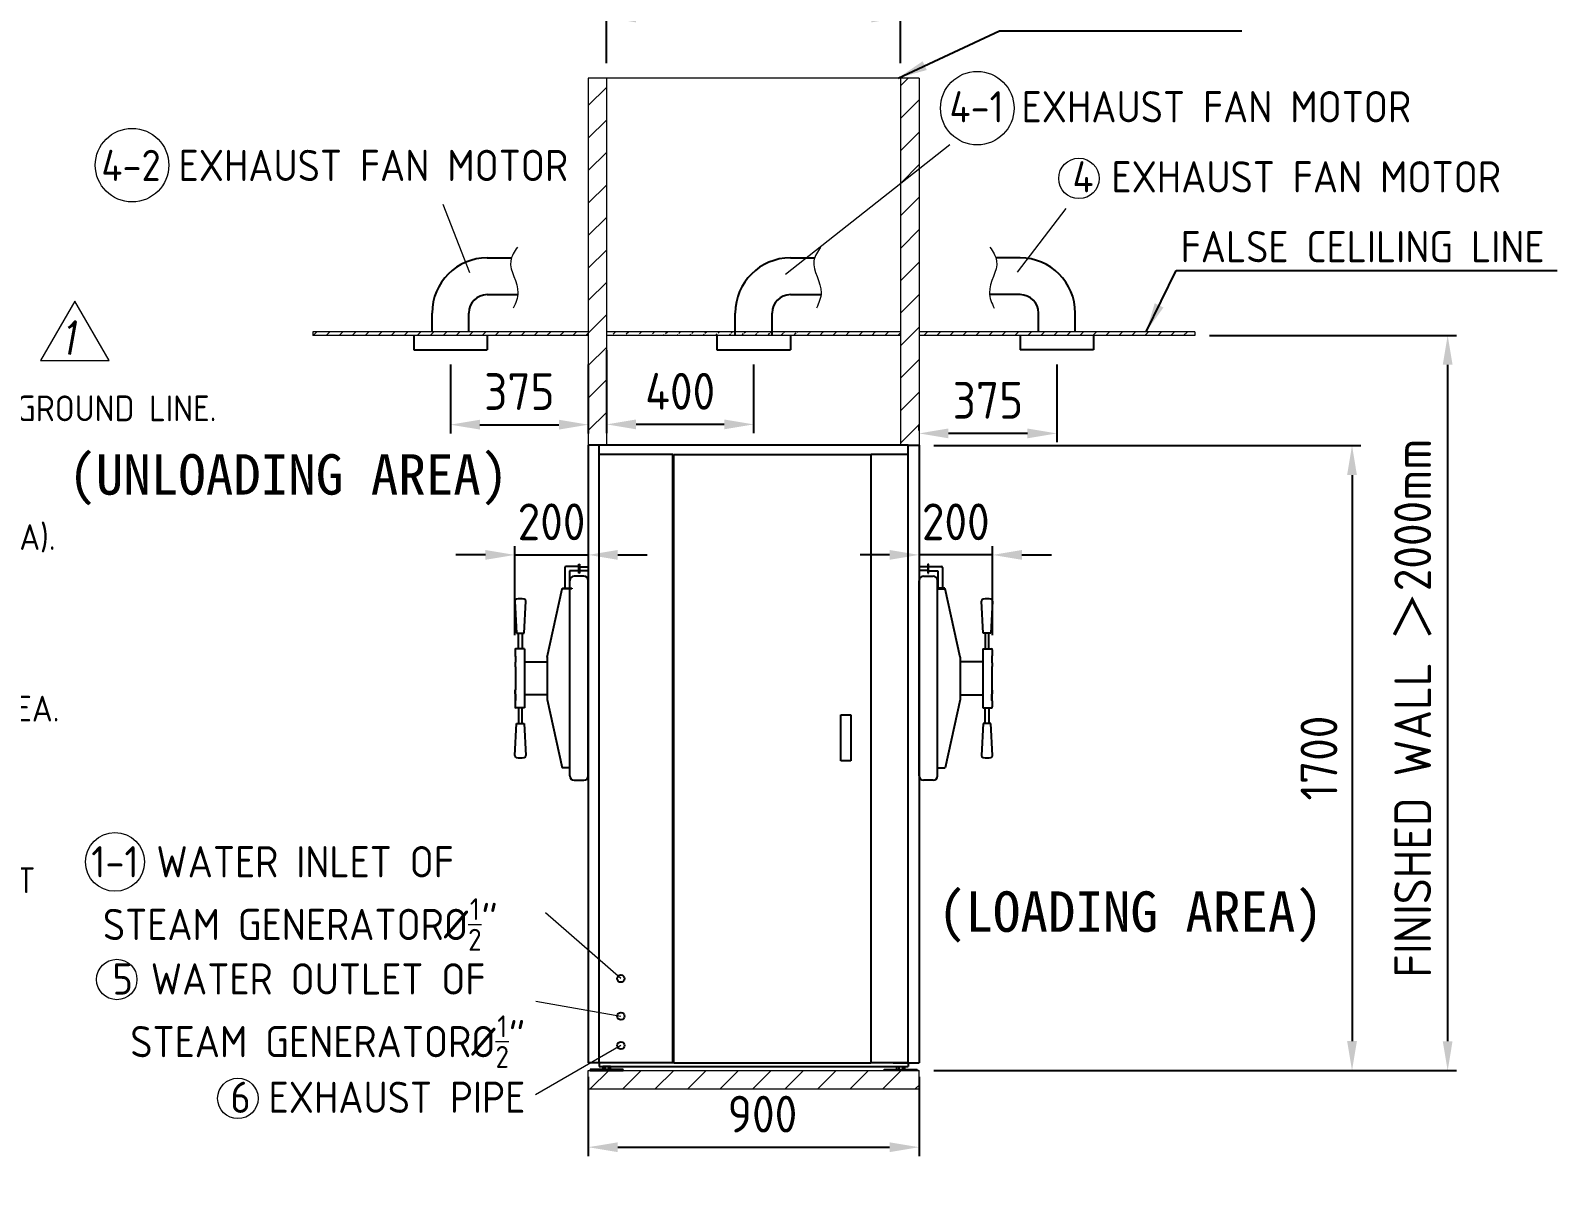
# Model space of a CAD drawing. Header units: millimetres. Extents: x 14108 to 27293, y 41 to 9311.
# Drawn here: x 18530 to 22706, y 2437 to 5553 of the extents above; entities that cross this region are included whole.
import ezdxf

# ---------------------------------------------------------------- set-up
doc = ezdxf.new("R2010")
doc.units = ezdxf.units.MM
doc.header["$MEASUREMENT"] = 0
doc.linetypes.add('HIDDEN', pattern=[9.525, 6.35, -3.175])
doc.layers.get('0').update_dxf_attribs({"lineweight": 25})
for name, color, linetype, lineweight in [('D', 3, 'Continuous', 13), ('F', 7, 'Continuous', 15), ('H', 2, 'HIDDEN', 15), ('S', 4, 'Continuous', 15), ('T', 4, 'Continuous', 15)]:
    doc.layers.add(name, color=color, linetype=linetype, lineweight=lineweight)
doc.styles.get("Standard").update_dxf_attribs({"font": 'KAIU.TTF'})
doc.styles.add('STU25', font='isocp2.shx')
doc.styles.add('Text', font='romans.shx', dxfattribs={"width": 0.8, "oblique": 10})
doc.dimstyles.new('STU25', dxfattribs={"dimscale": 40, "dimtxt": 2.5, "dimasz": 2, "dimexe": 0.6, "dimexo": 1, "dimgap": 1, "dimtad": 1, "dimdsep": 46, "dimtxsty": 'STU25', "dimcen": 2, "dimazin": 2, "dimtfac": 1, "dimtmove": 0, "dimatfit": 3, "dimfxl": 0, "dimtolj": 1, "dimtzin": 0, "dimarcsym": 0})
doc.dimstyles.new('STU25$7', dxfattribs={"dimscale": 40, "dimtxt": 2.5, "dimasz": 2, "dimexe": 1.25, "dimexo": 0.625, "dimgap": 1, "dimtad": 0, "dimdec": 4, "dimdsep": 46, "dimtxsty": 'STU25', "dimcen": 2.5, "dimazin": 2, "dimtfac": 1, "dimtdec": 4, "dimtmove": 0, "dimatfit": 3, "dimfxl": 0, "dimtolj": 1, "dimtzin": 0, "dimarcsym": 0})
pattern_1 = [(45, (238308.325, 23057.37), (-17.6776695, 17.6776695), [])]
pattern_2 = [(45, (238308.325, 23057.37), (-44.194174, 44.194174), [])]

# ---------------------------------------------------------------- blocks, each defined once
blk = doc.blocks.new('*D7')
at = {"layer": 'D', "color": 0, "linetype": 'Continuous', "lineweight": -2}
for p, q in [((19672.4, 4645.5), (19672.4, 4457.6)), ((20047.4, 4645.5), (20047.4, 4457.6)), ((19752.4, 4481.6), (19967.4, 4481.6))]:
    blk.add_line(p, q, dxfattribs=at)
at = {"layer": 'D', "color": 0}
for points in [[(19752.4, 4495), (19752.4, 4468.3), (19672.4, 4481.6)], [(19967.4, 4468.3), (19967.4, 4495), (20047.4, 4481.6)]]:
    blk.add_solid(points, dxfattribs=at)
at = {"layer": 'Defpoints', "color": 0}
for p in [(19672.4, 4685.5), (20047.4, 4685.5), (20047.4, 4481.6)]:
    blk.add_point(p, dxfattribs=at)
at = {"layer": 'D', "color": 0, "insert": (19859.9, 4571.6), "char_height": 100, "attachment_point": 5, "style": 'STU25'}
blk.add_mtext('\\A1;375', dxfattribs=at)
blk = doc.blocks.new('*D8')
at = {"layer": 'D', "color": 0, "linetype": 'Continuous', "lineweight": -2}
for p, q in [((21322.4, 4645.5), (21322.4, 4433.8)), ((20947.4, 4465.6), (20947.4, 4481.8)), ((21242.4, 4457.8), (21027.4, 4457.8))]:
    blk.add_line(p, q, dxfattribs=at)
at = {"layer": 'D', "color": 0}
for points in [[(21027.4, 4471.2), (21027.4, 4444.5), (20947.4, 4457.8)], [(21242.4, 4444.5), (21242.4, 4471.2), (21322.4, 4457.8)]]:
    blk.add_solid(points, dxfattribs=at)
at = {"layer": 'Defpoints', "color": 0}
for p in [(21322.4, 4685.5), (20947.4, 4457.8), (20947.4, 4425.6)]:
    blk.add_point(p, dxfattribs=at)
at = {"layer": 'D', "color": 0, "insert": (21134.9, 4547.8), "char_height": 100, "attachment_point": 5, "style": 'STU25'}
blk.add_mtext('\\A1;375', dxfattribs=at)
blk = doc.blocks.new('*D11')
at = {"layer": 'D', "color": 0, "lineweight": -2}
for p, q in [((20047.4, 2707.6), (20047.4, 2492)), ((20947.4, 2707.6), (20947.4, 2492)), ((20127.4, 2516), (20867.4, 2516))]:
    blk.add_line(p, q, dxfattribs=at)
at = {"layer": 'D', "color": 0}
for points in [[(20127.4, 2529.3), (20127.4, 2502.6), (20047.4, 2516)], [(20867.4, 2502.6), (20867.4, 2529.3), (20947.4, 2516)]]:
    blk.add_solid(points, dxfattribs=at)
at = {"layer": 'Defpoints', "color": 0}
for p in [(20047.4, 2747.6), (20947.4, 2747.6), (20947.4, 2516)]:
    blk.add_point(p, dxfattribs=at)
at = {"layer": 'D', "color": 0, "insert": (20521.4, 2606), "char_height": 100, "attachment_point": 5, "style": 'STU25'}
blk.add_mtext('\\A1;900', dxfattribs=at)
blk = doc.blocks.new('*D15')
at = {"layer": 'D', "color": 0, "lineweight": -2}
for p, q in [((20097.4, 4684.6), (20097.4, 4458.4)), ((20497.4, 4645.5), (20497.4, 4458.4)), ((20417.4, 4482.4), (20177.4, 4482.4))]:
    blk.add_line(p, q, dxfattribs=at)
at = {"layer": 'D', "color": 0}
for points in [[(20177.4, 4495.7), (20177.4, 4469), (20097.4, 4482.4)], [(20417.4, 4469), (20417.4, 4495.7), (20497.4, 4482.4)]]:
    blk.add_solid(points, dxfattribs=at)
at = {"layer": 'Defpoints', "color": 0}
for p in [(20097.4, 4724.6), (20497.4, 4685.5), (20097.4, 4482.4)]:
    blk.add_point(p, dxfattribs=at)
at = {"layer": 'D', "color": 0, "insert": (20297.4, 4572.4), "char_height": 100, "attachment_point": 5, "style": 'STU25'}
blk.add_mtext('\\A1;400', dxfattribs=at)
blk = doc.blocks.new('*D17')
at = {"layer": 'D', "color": 0, "lineweight": -2}
for p, q in [((20987.4, 4424.6), (22149.6, 4424.6)), ((22125.6, 4344.6), (22125.6, 2804.6)), ((20987.4, 2724.6), (22149.6, 2724.6))]:
    blk.add_line(p, q, dxfattribs=at)
at = {"layer": 'D', "color": 0}
for points in [[(22138.9, 4344.6), (22112.2, 4344.6), (22125.6, 4424.6)], [(22112.2, 2804.6), (22138.9, 2804.6), (22125.6, 2724.6)]]:
    blk.add_solid(points, dxfattribs=at)
at = {"layer": 'Defpoints', "color": 0}
for p in [(20947.4, 4424.6), (20947.4, 2724.6), (22125.6, 2724.6)]:
    blk.add_point(p, dxfattribs=at)
at = {"layer": 'D', "color": 0, "insert": (22035.6, 3574.6), "char_height": 100, "attachment_point": 5, "rotation": 90, "style": 'STU25'}
blk.add_mtext('\\A1;1700', dxfattribs=at)
blk = doc.blocks.new('*D18')
at = {"layer": 'D', "color": 0, "lineweight": -2}
for p, q in [((19847.4, 3909), (19847.4, 4151.3)), ((19767.4, 4127.3), (19687.4, 4127.3)), ((19847.4, 4127.3), (20047.4, 4127.3)), ((20047.4, 4122.4), (20047.4, 4103.3)), ((20127.4, 4127.3), (20207.4, 4127.3))]:
    blk.add_line(p, q, dxfattribs=at)
at = {"layer": 'D', "color": 0}
for points in [[(19767.4, 4114), (19767.4, 4140.6), (19847.4, 4127.3)], [(20127.4, 4140.6), (20127.4, 4114), (20047.4, 4127.3)]]:
    blk.add_solid(points, dxfattribs=at)
at = {"layer": 'Defpoints', "color": 0}
for p in [(20047.4, 4162.4), (20047.4, 4127.3), (19847.4, 3869)]:
    blk.add_point(p, dxfattribs=at)
at = {"layer": 'D', "color": 0, "insert": (19947.4, 4217.3), "char_height": 100, "attachment_point": 5, "style": 'STU25'}
blk.add_mtext('\\A1;200', dxfattribs=at)
blk = doc.blocks.new('*D19')
at = {"layer": 'D', "color": 0, "lineweight": -2}
for p, q in [((21147.4, 3909), (21147.4, 4151.3)), ((20867.4, 4127.3), (20787.4, 4127.3)), ((21147.4, 4127.3), (20947.4, 4127.3)), ((20947.4, 4122.4), (20947.4, 4103.3)), ((21227.4, 4127.3), (21307.4, 4127.3))]:
    blk.add_line(p, q, dxfattribs=at)
at = {"layer": 'D', "color": 0}
for points in [[(20867.4, 4114), (20867.4, 4140.6), (20947.4, 4127.3)], [(21227.4, 4140.6), (21227.4, 4114), (21147.4, 4127.3)]]:
    blk.add_solid(points, dxfattribs=at)
at = {"layer": 'Defpoints', "color": 0}
for p in [(20947.4, 4162.4), (20947.4, 4127.3), (21147.4, 3869)]:
    blk.add_point(p, dxfattribs=at)
at = {"layer": 'D', "color": 0, "insert": (21047.4, 4217.3), "char_height": 100, "attachment_point": 5, "style": 'STU25'}
blk.add_mtext('\\A1;200', dxfattribs=at)
blk = doc.blocks.new('*D20')
at = {"layer": 'D', "color": 0, "lineweight": -2}
for p, q in [((21737.4, 4724.6), (22409.8, 4724.6)), ((22385.8, 4644.6), (22385.8, 2804.3)), ((20987.4, 2724.3), (22409.8, 2724.3))]:
    blk.add_line(p, q, dxfattribs=at)
at = {"layer": 'D', "color": 0}
for points in [[(22399.1, 4644.6), (22372.5, 4644.6), (22385.8, 4724.6)], [(22372.5, 2804.3), (22399.1, 2804.3), (22385.8, 2724.3)]]:
    blk.add_solid(points, dxfattribs=at)
at = {"layer": 'Defpoints', "color": 0}
for p in [(21697.4, 4724.6), (20947.4, 2724.3), (22385.8, 2724.3)]:
    blk.add_point(p, dxfattribs=at)
at = {"layer": 'D', "color": 0, "insert": (22240.7, 2977.1), "char_height": 100, "attachment_point": 1, "rotation": 90, "style": 'STU25'}
blk.add_mtext('\\A1;{\\Fisocp2.shx;FINISHED WALL \\f新細明體|b0|i0|c136|p16;＞\\Fisocp2.shx;2000mm}', dxfattribs=at)
blk = doc.blocks.new('*D23')
at = {"layer": 'D', "color": 0, "lineweight": -2}
for p, q in [((20097.4, 5464.6), (20097.4, 5613.3)), ((20897.4, 5464.6), (20897.4, 5613.3)), ((20177.4, 5589.3), (20817.4, 5589.3))]:
    blk.add_line(p, q, dxfattribs=at)
at = {"layer": 'D', "color": 0}
for points in [[(20177.4, 5602.7), (20177.4, 5576), (20097.4, 5589.3)], [(20817.4, 5576), (20817.4, 5602.7), (20897.4, 5589.3)]]:
    blk.add_solid(points, dxfattribs=at)
at = {"layer": 'Defpoints', "color": 0}
for p in [(20897.4, 5589.3), (20097.4, 5424.6), (20897.4, 5424.6)]:
    blk.add_point(p, dxfattribs=at)
at = {"layer": 'D', "color": 0, "insert": (20497.4, 5684.3), "char_height": 100, "attachment_point": 5, "style": 'STU25'}
blk.add_mtext('\\A1;{\\Fisocp2.shx;800(STERILIZE SPACE)}', dxfattribs=at)

msp = doc.modelspace()

# ---------------------------------------------------------------- hatches: boundary and pattern name
at = {"layer": 'H', "ltscale": 5}
h = msp.add_hatch(dxfattribs=at)
h.set_pattern_fill('ANSI31', color=256, scale=500, style=0)
h.set_pattern_definition(pattern_2)
h.paths.add_polyline_path([(20097.415, 5424.598), (20047.415, 5424.598), (20047.415, 4425.598), (20097.415, 4425.598)])
h = msp.add_hatch(dxfattribs=at)
h.set_pattern_fill('ANSI31', color=256, scale=500, style=0)
h.set_pattern_definition(pattern_2)
h.paths.add_polyline_path([(20947.415, 5424.598), (20897.415, 5424.598), (20897.415, 4425.598), (20947.415, 4425.598)])
at = {"layer": 'H'}
h = msp.add_hatch(dxfattribs=at)
h.set_pattern_fill('ANSI31', color=256, scale=200, style=0)
h.set_pattern_definition(pattern_1)
h.paths.add_polyline_path([(20047.415, 4734.598), (19297.415, 4734.598), (19297.415, 4724.598), (20047.415, 4724.598)])
h = msp.add_hatch(dxfattribs=at)
h.set_pattern_fill('ANSI31', color=256, scale=200, style=0)
h.set_pattern_definition(pattern_1)
edge = h.paths.add_edge_path()
edge.add_line((20897.415, 4724.598), (20897.415, 4734.598))
edge.add_line((20097.415, 4727.868), (20097.415, 4734.598))
edge.add_line((20897.415, 4734.598), (20097.415, 4734.598))
edge.add_line((20897.415, 4724.598), (20097.415, 4724.598))
h = msp.add_hatch(dxfattribs=at)
h.set_pattern_fill('ANSI31', color=256, scale=200, style=0)
h.set_pattern_definition(pattern_1)
h.paths.add_polyline_path([(20947.415, 4734.598), (21697.415, 4734.598), (21697.415, 4724.598), (20947.415, 4724.598)])
at = {"layer": 'H', "ltscale": 5}
h = msp.add_hatch(dxfattribs=at)
h.set_pattern_fill('ANSI31', color=256, scale=500, style=0)
h.set_pattern_definition([(45, (235008.67, 10536.414), (-44.194174, 44.194174), [])])
h.paths.add_polyline_path([(20047.415, 2674.598), (20047.415, 2724.598), (20947.415, 2724.598), (20947.415, 2674.598)])

# ---------------------------------------------------------------- linework, layer by layer
at = {"linetype": 'Continuous'}
for p, q in [((19772.415, 4935.347), (19838.335, 4935.347)), ((20597.415, 4935.347), (20663.335, 4935.347)), ((21222.415, 4935.347), (21156.495, 4935.347)), ((19772.415, 4835.347), (19855.709, 4835.347)), ((20597.415, 4835.347), (20680.709, 4835.347)), ((21222.415, 4835.347), (21139.121, 4835.347)), ((19622.415, 4734.598), (19622.415, 4785.347)), ((19722.415, 4734.598), (19722.415, 4785.347)), ((20447.415, 4724.598), (20447.415, 4785.347)), ((20547.415, 4724.598), (20547.415, 4785.347)), ((21272.415, 4734.598), (21272.415, 4785.347)), ((21372.415, 4734.598), (21372.415, 4785.347)), ((19572.415, 4724.598), (19572.415, 4685.455)), ((19772.415, 4724.598), (19772.415, 4685.455)), ((20397.415, 4724.598), (20397.415, 4685.455)), ((20597.415, 4724.598), (20597.415, 4685.455)), ((21222.415, 4724.598), (21222.415, 4685.455)), ((21422.415, 4724.598), (21422.415, 4685.455)), ((19572.415, 4685.455), (19772.415, 4685.455)), ((20397.415, 4685.455), (20597.415, 4685.455)), ((21422.415, 4685.455), (21222.415, 4685.455)), ((19847.331, 4001.836), (19851.831, 3914.836)), ((19872.831, 3914.836), (19877.331, 4001.836)), ((21121.999, 3914.836), (21117.499, 4001.836)), ((21147.499, 4001.836), (21142.999, 3914.836)), ((19851.831, 3914.836), (19872.831, 3914.836)), ((19857.581, 3871.598), (19857.581, 3914.836)), ((19867.081, 3914.836), (19867.081, 3871.598)), ((21142.999, 3914.836), (21121.999, 3914.836)), ((21127.749, 3914.836), (21127.749, 3871.598)), ((21137.249, 3871.598), (21137.249, 3914.836)), ((19874.081, 3836.598), (19935.415, 3836.598)), ((21120.749, 3836.598), (21059.415, 3836.598)), ((19935.415, 3746.598), (19874.081, 3746.598)), ((21059.415, 3746.598), (21120.749, 3746.598)), ((19857.581, 3711.598), (19857.581, 3668.361)), ((19867.081, 3668.361), (19867.081, 3711.598)), ((21127.749, 3668.361), (21127.749, 3711.598)), ((21137.249, 3711.598), (21137.249, 3668.361)), ((19847.331, 3581.361), (19851.831, 3668.361)), ((19851.831, 3668.361), (19872.831, 3668.361)), ((19872.831, 3668.361), (19877.331, 3581.361)), ((21121.999, 3668.361), (21117.499, 3581.361)), ((21142.999, 3668.361), (21121.999, 3668.361)), ((21147.499, 3581.361), (21142.999, 3668.361)), ((20052.915, 2727.598), (20052.915, 2724.598)), ((20141.915, 2727.598), (20052.915, 2727.598)), ((20052.915, 2724.598), (20141.915, 2724.598)), ((20077.415, 2745.598), (20077.415, 2735.598)), ((20077.415, 2735.598), (20117.415, 2735.598)), ((20107.807, 2735.598), (20087.023, 2735.598)), ((20087.023, 2735.598), (20087.023, 2727.598)), ((20092.219, 2735.598), (20092.219, 2727.598)), ((20102.611, 2735.598), (20102.611, 2727.598)), ((20107.807, 2727.598), (20107.807, 2735.598)), ((20110.703, 2727.598), (20107.807, 2730.495)), ((20117.415, 2735.598), (20877.415, 2735.598)), ((20141.915, 2724.598), (20141.915, 2727.598)), ((20852.915, 2724.598), (20852.915, 2727.598)), ((20852.915, 2727.598), (20941.915, 2727.598)), ((20941.915, 2724.598), (20852.915, 2724.598)), ((20877.415, 2735.598), (20917.415, 2735.598)), ((20884.126, 2727.598), (20887.023, 2730.495)), ((20887.023, 2735.598), (20907.807, 2735.598)), ((20887.023, 2727.598), (20887.023, 2735.598)), ((20892.219, 2735.598), (20892.219, 2727.598)), ((20902.611, 2735.598), (20902.611, 2727.598)), ((20907.807, 2735.598), (20907.807, 2727.598)), ((20917.415, 2745.598), (20917.415, 2735.598)), ((20941.915, 2727.598), (20941.915, 2724.598))]:
    msp.add_line(p, q, dxfattribs=at)
for p, q in [((20047.415, 4425.598), (20047.415, 2745.598)), ((20077.415, 4425.598), (20047.415, 4425.598)), ((20077.415, 4400.598), (20077.415, 4425.598)), ((20917.415, 4425.598), (20077.415, 4425.598)), ((20077.415, 2745.598), (20077.415, 4400.598)), ((20277.415, 4400.598), (20077.415, 4400.598)), ((20277.415, 2745.598), (20277.415, 4400.598)), ((20278.915, 4400.598), (20278.915, 2745.598)), ((20278.915, 4400.598), (20815.915, 4400.598)), ((20815.915, 4400.598), (20815.915, 2745.598)), ((20817.415, 2745.598), (20817.415, 4400.598)), ((20917.415, 4400.598), (20817.415, 4400.598)), ((20917.415, 4400.598), (20917.415, 4425.598)), ((20917.415, 4425.598), (20947.415, 4425.598)), ((20917.415, 2745.598), (20917.415, 4400.598)), ((20947.415, 4425.598), (20947.415, 2745.598)), ((19983.915, 4093.048), (19983.915, 4037.048)), ((20021.915, 4096.048), (19986.915, 4096.048)), ((20021.915, 4077.548), (20021.915, 4102.548)), ((20021.915, 4102.548), (20023.915, 4102.548)), ((20023.915, 4102.548), (20023.915, 4077.548)), ((20023.915, 4095.048), (20047.415, 4095.048)), ((20970.915, 4095.048), (20947.415, 4095.048)), ((20972.915, 4102.548), (20970.915, 4102.548)), ((20970.915, 4102.548), (20970.915, 4077.548)), ((20972.915, 4077.548), (20972.915, 4102.548)), ((20972.915, 4096.048), (21007.915, 4096.048)), ((21010.915, 4093.048), (21010.915, 4037.048)), ((19995.915, 4084.048), (19995.915, 4037.048)), ((20021.915, 4084.048), (19995.915, 4084.048)), ((19997.415, 3526.098), (19997.415, 4057.098)), ((20035.415, 4069.098), (20009.415, 4069.098)), ((20023.915, 4077.548), (20021.915, 4077.548)), ((20023.915, 4085.048), (20047.415, 4085.048)), ((20047.415, 3526.098), (20047.415, 4057.098)), ((20970.915, 4085.048), (20947.415, 4085.048)), ((20947.415, 3526.098), (20947.415, 4057.098)), ((20959.415, 4069.098), (20985.415, 4069.098)), ((20970.915, 4077.548), (20972.915, 4077.548)), ((20972.915, 4084.048), (20998.915, 4084.048)), ((20997.415, 3526.098), (20997.415, 4057.098)), ((20998.915, 4084.048), (20998.915, 4037.048)), ((19935.415, 3849.098), (19976.244, 4035.048)), ((19976.244, 4035.048), (19977.415, 4035.048)), ((19977.415, 4034.784), (19976.244, 4035.048)), ((19977.415, 4034.784), (19976.244, 4035.048)), ((19977.415, 4037.048), (20002.415, 4037.048)), ((19977.415, 4035.048), (19977.415, 4037.048)), ((19997.415, 4035.048), (19977.415, 4035.048)), ((19977.415, 4035.048), (19977.415, 4034.784)), ((20002.415, 4035.048), (19977.415, 4035.048)), ((20002.415, 4037.048), (20002.415, 4035.048)), ((21017.415, 4037.048), (20997.415, 4037.048)), ((20997.415, 4035.048), (21017.415, 4035.048)), ((20997.415, 4035.048), (21018.585, 4035.048)), ((21017.415, 4035.048), (21017.415, 4037.048)), ((21059.415, 3849.098), (21018.585, 4035.048)), ((19848.081, 3869.098), (19848.081, 3852.598)), ((19849.081, 3851.598), (19849.081, 3835.098)), ((19874.081, 3871.598), (19850.581, 3871.598)), ((19874.081, 3871.598), (19874.081, 3711.598)), ((19935.415, 3849.098), (19935.415, 3734.098)), ((21059.415, 3849.098), (21059.415, 3734.098)), ((21120.749, 3871.598), (21144.249, 3871.598)), ((21120.749, 3871.598), (21120.749, 3711.598)), ((21145.749, 3851.598), (21145.749, 3835.098)), ((21146.749, 3869.098), (21146.749, 3852.598)), ((19848.081, 3834.098), (19848.081, 3824.098)), ((19849.081, 3823.098), (19849.081, 3760.098)), ((21145.749, 3823.098), (21145.749, 3760.098)), ((21146.749, 3834.098), (21146.749, 3824.098)), ((19848.081, 3759.098), (19848.081, 3749.098)), ((19848.081, 3749.098), (19848.081, 3759.098)), ((21146.749, 3749.098), (21146.749, 3759.098)), ((21146.749, 3759.098), (21146.749, 3749.098)), ((19848.081, 3730.598), (19848.081, 3714.098)), ((19849.081, 3731.598), (19849.081, 3748.098)), ((19849.081, 3748.098), (19849.081, 3731.598)), ((19935.415, 3734.098), (19976.244, 3548.148)), ((21059.415, 3734.098), (21018.585, 3548.148)), ((21145.749, 3748.098), (21145.749, 3731.598)), ((21145.749, 3731.598), (21145.749, 3748.098)), ((21146.749, 3730.598), (21146.749, 3714.098)), ((19874.081, 3711.598), (19850.581, 3711.598)), ((20734.941, 3566.911), (20734.941, 3691.911)), ((20734.941, 3691.911), (20761.941, 3691.911)), ((20761.941, 3691.911), (20761.941, 3566.911)), ((21120.749, 3711.598), (21144.249, 3711.598)), ((20761.941, 3566.911), (20734.941, 3566.911)), ((19997.415, 3548.148), (19976.244, 3548.148)), ((20009.415, 3514.098), (20035.415, 3514.098)), ((20985.415, 3514.098), (20959.415, 3514.098)), ((20997.415, 3548.148), (21018.585, 3548.148)), ((20077.415, 2745.598), (20047.415, 2745.598)), ((20277.415, 2745.598), (20077.415, 2745.598)), ((20278.915, 2745.598), (20815.915, 2745.598)), ((20917.415, 2745.598), (20817.415, 2745.598)), ((20877.415, 2745.598), (20917.415, 2745.598)), ((20917.415, 2745.598), (20947.415, 2745.598))]:
    msp.add_line(p, q)
for centre in [(20136.152, 2974.598), (20136.152, 2872.598), (20136.152, 2792.598)]:
    msp.add_circle(centre, 10)
for centre, radius, start, end in [((19772.415, 4785.347), 150, 90, 180), ((20597.415, 4785.347), 150, 90, 180), ((21222.415, 4785.347), 150, 0, 90), ((19772.415, 4785.347), 50, 90, 180), ((20597.415, 4785.347), 50, 90, 180), ((21222.415, 4785.347), 50, 0, 90), ((19852.337, 4001.836), 5.007, 101.352885, 185.921872), ((19862.331, 3952.063), 55.773, 78.647115, 101.352885), ((19872.324, 4001.836), 5.007, 0, 78.647115), ((21122.506, 4001.836), 5.007, 101.352885, 180), ((21132.499, 3952.063), 55.773, 78.647115, 101.352885), ((21142.492, 4001.836), 5.007, 354.078128, 78.647115), ((19852.337, 3581.361), 5.007, 174.078128, 258.647115), ((19862.331, 3631.134), 55.773, 258.647115, 281.352885), ((19872.324, 3581.361), 5.007, 281.352885, 360), ((21122.506, 3581.361), 5.007, 180, 258.647115), ((21132.499, 3631.134), 55.773, 258.647115, 281.352885), ((21142.492, 3581.361), 5.007, 281.352885, 5.921872)]:
    msp.add_arc(centre, radius, start, end, dxfattribs=at)
for centre, radius, start, end in [((19986.915, 4093.048), 3, 90, 180), ((21007.915, 4093.048), 3, 0, 90), ((20009.415, 4057.098), 12, 90, 180), ((20035.415, 4057.098), 12, 0, 90), ((20959.415, 4057.098), 12, 90, 180), ((20985.415, 4057.098), 12, 0, 90), ((19850.581, 3869.098), 2.5, 90, 180), ((19849.081, 3852.598), 1, 180, 270), ((21144.249, 3869.098), 2.5, 0, 90), ((21145.749, 3852.598), 1, 270, 0), ((19849.081, 3834.098), 1, 90, 180), ((19849.081, 3824.098), 1, 180, 270), ((21145.749, 3834.098), 1, 0, 90), ((21145.749, 3824.098), 1, 270, 0), ((19849.081, 3759.098), 1, 90, 180), ((21145.749, 3759.098), 1, 0, 90), ((19849.081, 3749.098), 1, 180, 270), ((19849.081, 3730.598), 1, 90, 180), ((21145.749, 3749.098), 1, 270, 0), ((21145.749, 3730.598), 1, 0, 90), ((19850.581, 3714.098), 2.5, 180, 270), ((21144.249, 3714.098), 2.5, 270, 0), ((20009.415, 3526.098), 12, 180, 270), ((20035.415, 3526.098), 12, 270, 0), ((20959.415, 3526.098), 12, 180, 270), ((20985.415, 3526.098), 12, 270, 0)]:
    msp.add_arc(centre, radius, start, end)
at = {"layer": 'D', "linetype": 'Continuous'}
for p, q in [((20584.169, 4891.189), (21031.373, 5243.821)), ((21215.207, 4896.223), (21347.361, 5069.618))]:
    msp.add_line(p, q, dxfattribs=at)
at = {"layer": 'D'}
for p, q in [((19725.126, 4894.763), (19652.397, 5080.561)), ((20136.152, 2974.598), (19931.408, 3153.426)), ((19904.238, 2913.527), (20136.152, 2872.598)), ((20136.152, 2792.598), (19903.393, 2658.142))]:
    msp.add_line(p, q, dxfattribs=at)
for centre, radius in [((21105.797, 5342.654), 100), ((18806.017, 5187.633), 100), ((21382.467, 5151.457), 55), ((18759.484, 3292.138), 80), ((18764.337, 2972.239), 55), ((19093.898, 2648.827), 55)]:
    msp.add_circle(centre, radius, dxfattribs=at)
for points in [[(19854.65, 4964.924), (19836.387, 4927.019), (19856.054, 4840.681), (19843.411, 4798.565)], [(20679.649, 4964.924), (20661.387, 4927.019), (20681.054, 4840.681), (20668.411, 4798.565)], [(21140.18, 4964.924), (21158.442, 4927.019), (21138.775, 4840.681), (21151.418, 4798.565)]]:
    msp.add_spline(points, degree=3, dxfattribs=at)
at = {"layer": 'F', "color": 7}
msp.add_lwpolyline([(18650.321, 4817.938), (18556.83, 4656.007), (18743.812, 4656.007)], close=True, dxfattribs=at)
at = {"layer": 'S', "linetype": 'Continuous'}
for p, q in [((20947.415, 5424.598), (20047.415, 5424.598)), ((20047.415, 5424.598), (20047.415, 4425.598)), ((20097.415, 4425.598), (20097.415, 5424.598)), ((20897.415, 4425.598), (20897.415, 5424.598)), ((20947.415, 5424.598), (20947.415, 4425.598)), ((20047.415, 4734.598), (19297.415, 4734.598)), ((20047.415, 4724.598), (19297.415, 4724.598)), ((20897.415, 4734.598), (20097.415, 4734.598)), ((20897.415, 4724.598), (20097.415, 4724.598)), ((21697.415, 4734.598), (20947.415, 4734.598)), ((21697.415, 4724.598), (20947.415, 4724.598)), ((20047.415, 2724.598), (20947.415, 2724.598)), ((20047.415, 2674.598), (20947.415, 2674.598))]:
    msp.add_line(p, q, dxfattribs=at)
at = {"layer": 'S'}
for p, q in [((19297.415, 4734.598), (19297.415, 4724.598)), ((21697.415, 4734.598), (21697.415, 4724.598)), ((20047.415, 2674.598), (20047.415, 2724.598)), ((20947.415, 2674.598), (20947.415, 2724.598))]:
    msp.add_line(p, q, dxfattribs=at)

# ---------------------------------------------------------------- texts
at = {"layer": 'D', "color": 11, "attachment_point": 1, "style": 'STU25'}
for s, insert, char_height in [('{\\A1;}\\P{\\A1;     THIS DRAWING GIVES THE BASIC INSTRUCTIONS FOR PROVIDING THE SUPPLY SERVICES }\\P{\\A1;AND}{\\A1;\\F????; }{\\A1;\\Fisocp2.shx;ENVIRONMENT THAT GUARANTEES THE PROPER FUNCTIONNING OF THE PRODUCTS FROM }\\P{\\A1;\\Fisocp2.shx;THIS COMPANY. THE PURCHASER, AND THE PURCHARSER\'S INSTALLERS SHALL PROVIDE THE }\\P{\\A1;\\Fisocp2.shx;SUPPLY LlNES NECESSARY FOR EACH PRODUCT IN ACCORDANCE WITH ESTABLlSHED }\\P{\\A1;\\Fisocp2.shx;APPLlCABLE NORMS AND REGULATIONS. THE COMPANY DECLlNES ALL RESPONSABILlTY FOR }\\P{\\A1;\\Fisocp2.shx;FAILURE TO COMPLY WITH SUCH LAWS AND REGULATIONS}{\\A1;\\F????;.}\\P{\\A1;\\F????;}\\P{\\A1;\\F????;}\\P{\\A1;\\F????;}\\P{\\A1;\\Fisocp2.shx;THIS COMPANY RESERVES THE RIGHT TO MODIFY THIS DRAWING ACCORDING TO THE }\\P{\\A1;\\Fisocp2.shx;TECHNICAL DEVELOPMENT OF THE EQUIPMENT.}\\P{\\A1;\\Fisocp2.shx;}\\P{\\A1;\\Fisocp2.shx;A. AIR INTAKE FREE OF IMPURITIES ∅ }{\\A1;\\fISOCP2|b0|i1|c0|p2;1}{\\A1;\\Fisocp2.shx;/4"}{\\A1;\\fISOCP2|b0|i1|c0|p2;, }{\\A1;\\Fisocp2.shx;FILTERED AND REGULATED AT A PRESSURE OF }\\P{\\A1;\\Fisocp2.shx;6-7 bar, FLOW OF 0.0083 Nm{\\A1;\\Fisocp2.shx;\\S3^ ;}/min, APROX. CYCLE CONSUMPTION 0.005 Nm{\\A1;\\Fisocp2.shx;\\S3^ ;}/min, PLACED THE }\\P{\\A1;\\Fisocp2.shx;WALL WITH BUILT-IN AND ACCESSIBLE KEY.}\\P{\\A1;\\Fisocp2.shx;NOTE:}\\P{\\A1;\\F????; }{\\A1;\\Fisocp2.shx;THIS INTAKE WILL BE PROVIDED ONLY IF THE CUSTOMER HAS AIR NETWORK}{\\A1;\\fArial|b0|i0|c0|p34;.}\\P{\\A1;\\Fisocp2.shx;1.COLD TREATEDWATER INTAKE OF ∅1/2"G, SUPPLIED AT TEMPERATURE OF 25°C, CONSUMPTION }\\P{\\A1;\\F????; }{\\A1;\\Fisocp2.shx;PER 13L/CYC, PRESSURE OF WATER 0.5}{\\A1;\\f細明體|b0|i0|c136|p49;~}{\\A1;\\Fisocp2.shx;10 bar}{\\A1;\\f標楷體|b0|i0|c136|p65;、}{\\A1;\\Fisocp2.shx;HARDNESS OF WATER}{\\A1;\\f標楷體|b0|i0|c136|p65;≦}{\\A1;\\Fisocp2.shx;0.2°fH(0.02mmol/L)}{\\A1;\\f標楷體|b0|i0|c136|p65;，}\\P{\\A1;\\Fisocp2.shx; pH 5}{\\A1;\\f細明體|b0|i0|c136|p49;~}{\\A1;\\Fisocp2.shx;7AND WITH CONDUCTIVITY }{\\A1;\\f標楷體|b0|i0|c136|p65;≦}{\\A1;\\Fisocp2.shx;15}{\\A1;\\f新細明體|b0|i0|c136|p16;μ}{\\A1;\\Fisocp2.shx;S/cm , PLACED THE WALL WITH BUILT-IN AND ACCESSIBLE KEY.}\\P{\\A1;\\Fisocp2.shx;}\\P{\\A1;\\Fisocp2.shx;NOTE:}\\P{\\A1;\\Fisocp2.shx; EACH TIME THE STEAM GENERATOR IS EMPTIED FOR CLEANING OR MAINTENANCE, A FURTHER 15 }\\P{\\A1;\\F???; }{\\A1;\\Fisocp2.shx;LITER OF WATER ARE NEEDED TO FILL IT UP AGAIN.}\\P{\\A1;\\Fisocp2.shx;2. DRAINAGE PIPE ∅}{\\A1;\\f標楷體|b0|i0|c136|p65;≧}{\\A1;\\Fisocp2.shx;1" METALLIC PIPE, CORROSION RESISTANCE 2"G. AND A TEMPERATURE OF }\\P{\\A1;\\F???; }{\\A1;\\Fisocp2.shx;100°C ABOVE.}\\P{\\A1;\\Fisocp2.shx;3.ELECTRIC INTAKE,7kW,WIRE 4 m}{\\A1;\\F???; }{\\A1;\\Fisocp2.shx;LONG. (GENERAL POWER SUPPLY TO THE STERILIZER).}\\P{\\A1;\\Fisocp2.shx;}\\P{\\A1;\\Fisocp2.shx;}\\P{\\A1;\\Fisocp2.shx;}\\P{\\A1;\\Fisocp2.shx;}\\P{\\A1;\\Fisocp2.shx;NOTE:POWER INPUT MUST BE INSTALLED ACCORDING TO LOCAL APPLICABLE NORMS.}\\P{\\A1;NOTE: ONCE THERE EXISTS REVERSING OF FAN BLADES THAT WILL CAUSED NO VACUUM VALUE, }\\P{\\A1;TURN OFF THE MAIN POWER AND THEN SWITCH ANY TWO LINES OF THE THREE-PHASES EXCEPT GROUND LINE. }\\P{\\A1;YOU MAY HAVE TO REPEAT THIS SWITCHING STEPS FOR TWO TIMES TO MATCH }\\P{\\A1;WITH THE CORRECT ROTATING DIRECTION AS SHOWN ON THE PUMP. }\\P{\\A1;\\Fisocp2.shx;4. CEILING MOUNTED AIR EXTRACTION WITH GRILLE DRAW 200 Kcal/h (LOADING / UNLOADING AREA).}\\P{\\A1;\\Fisocp2.shx;4-1 CEILING MOUNTED AIR EXTRACTION WITH GRILLE DRAW 400 Kcal/h (STERILIZE AREA).}\\P{\\A1;\\Fisocp2.shx;4-2. CEILING MOUNTED AIR EXTRACTION WITH GRILLE DRAW 200 Kcal/h (UNLOADING AREA).}\\P{\\A1;\\Fisocp2.shx;}\\P{\\A1;\\Fisocp2.shx;NOTE:(UNLOADING AREA)VENTILATE SHALL INDIVIDUAL INSTALL,CANNOT CONNECT WITH OTHER AREA.}\\P{\\A1;\\Fisocp2.shx;}\\P{\\A1;\\Fisocp2.shx;5. A CHECK VALVE SHALL BE FITTED AS INDICATED IN THE DRAWING (6)AND(5) .}\\P{\\A1;\\Fisocp2.shx;}\\P{\\A1;\\Fisocp2.shx;B. THE EQUIPMENT SHALL BE ADJUST TO A ANGLE OF 1°}{\\A1;\\f細明體|b0|i0|c136|p49;~}{\\A1;\\Fisocp2.shx;2° WITH REAR SITE HIGHER THAN FRONT }\\P{\\A1;\\F???; }{\\A1;\\Fisocp2.shx;SITE FOR THE PROPER OPERATION OF DRY AND DRAINAGE}{\\A1;\\fArial|b0|i0|c0|p34;.}\\P{\\A1;\\Fisocp2.shx;IMPORTANT}{\\A1;\\f標楷體|b0|i0|c136|p65;：}{\\A1;\\Fisocp2.shx;ENVIRONMENT CONDITIONS IN THE STERILE AREA:}\\P{\\A1;\\Fisocp2.shx;-}{\\A1;\\F???; }{\\A1;\\Fisocp2.shx;THE STERILE AREA TEMPERATURE MUST BE }{\\A1;\\f標楷體|b0|i0|c136|p65;≦}{\\A1;\\Fisocp2.shx; 40°C }{\\A1;\\f標楷體|b0|i0|c136|p65;；}{\\A1;\\Fisocp2.shx;HUMIDITY }{\\A1;\\f標楷體|b0|i0|c136|p65;≦}{\\A1;\\Fisocp2.shx; 85%RH}\\P{\\A1;\\Fisocp2.shx;-}{\\A1;\\F???; }{\\A1;\\Fisocp2.shx;TO KEEP THESE CONDITIONS IN THE STERILE AREA AND DEPENDING ON THE Kcal. LOST BY THE }\\P{\\A1;\\F???;  }{\\A1;\\Fisocp2.shx;EQUIPMENT INDICATED IN THE ITEMS 4}{\\A1;\\f標楷體|b0|i0|c136|p65;~}{\\A1;\\Fisocp2.shx;4-2, WE SUGGEST THAT THE EXTRACTOR AND THE }\\P{\\A1;\\F???;  }{\\A1;\\Fisocp2.shx;DIAMETER OF THE EXTRACTION TUBE ARE CALCULATED AND MADE BY A SPECIALIZED COMPANY.}\\P{\\A1;\\Fisocp2.shx;ATTENTION:}\\P{\\A1;\\f標楷體|b0|i0|c136|p65;- }{\\A1;\\Fisocp2.shx;THE ELECTRIC WIRES TO THE STERILIZER SHOULD BE DRIVEN BY AN HERMETIC CONDUIT.  }\\P{\\A1;\\f標楷體|b0|i0|c136|p65;- }{\\A1;\\Fisocp2.shx;THE INDICATED AIR EXTRACTION IS ONLY TO DISSIPATE THE HEAT OF THE MACHINE AND MUST }\\P{\\A1;\\F???;  }{\\A1;\\Fisocp2.shx;BE INDEPENDENT OF THE CLIMATE CONTROL SYSTEM OF THE ZONE.}\\P{\\A1;\\f標楷體|b0|i0|c136|p65;- }{\\A1;\\Fisocp2.shx;CHAMBER DIMENSIONS: ∅450x900 mm}\\P{\\A1;\\Fisocp2.shx;- DEVICE OUTSIDE DIMENSIONS: W800mmxH1700mmxD900mm}\\P{\\A1;\\Fisocp2.shx;- ALL THE OUTLETS POWER INPUT MUST BE INSTALLED ACCORDING TO LOCAL APPLICABLE NORMS.}\\P{\\A1;\\Fisocp2.shx;- IF THERE IS NO FALSE CEILING, THE AIR EXTRACTION, MUST BE INSTALLED IN THE WALL, AND }\\P{\\A1;\\F???;  }{\\A1;\\Fisocp2.shx;HAVE THE SAME CAPACITY AS THOSE OF THE FALSE CEILING, SO THE AIR CAN BE CARRIED }\\P{\\A1;\\F???;  }{\\A1;\\Fisocp2.shx;OUTSIDE OF THE BUILDING.  IT ALSO NEEDS TO BE EQUIPPED WITH A GRILLE.}\\P{\\A1;\\f標楷體|b0|i0|c136|p65;- }{\\A1;\\Fisocp2.shx;THE INSTALLATION UP TO THE MACHINE AS WELL AS THE SUPPLY OF ACCESSIBLE KEY LL}\\P{\\A1;\\F???;  }{\\A1;\\Fisocp2.shx;ACCORDING TO THE SPECIFICATIONS INDICATED IN THE DRAWING, ARE CHARGEABLE TO THE }\\P{\\A1;\\F???;  }{\\A1;\\Fisocp2.shx;PURCHASERS.}{\\A1;\\fArial|b0|i0|c0|p34; }\\P{\\A1;\\f標楷體|b0|i0|c136|p65;- }{\\A1;\\Fisocp2.shx;IF THERE IS ANY KIND OF PROBLEM DURING INSTALLATION FOR THE VARIOUS INTAKES NOT }\\P{\\A1;\\F???;  }{\\A1;\\Fisocp2.shx;INDICATED IN THE DRAWING, PLEASE CONTACT OUR TECHNICAL SERVICE DEPT. FOR FURTHER }\\P{\\A1;\\F???;  }{\\A1;\\Fisocp2.shx;ASSISTANCE.}\\P{\\A1;\\f標楷體|b0|i0|c136|p65;- }{\\A1;\\Fisocp2.shx;THE MEASUREMENTS OF THIS DRAWING ARE CONSIDERING FINISHED WALLS.}\\P{\\A1;\\f標楷體|b0|i0|c136|p65;- }{\\A1;\\Fisocp2.shx;THE SPACES OF MAINTENANCE MUST BE SUFFICIENTLY ILLUMINATED.}', (14571.631, 8577.446), 70), ('{\\C3;4-1 EXHAUST FAN MOTOR}', (21030.191, 5388.979), 85), ('{\\C3;4-2 EXHAUST FAN MOTOR}', (18722.38, 5229.356), 85), ('{\\C3;4 EXHAUST FAN MOTOR}', (21364.897, 5198.299), 85), ('\\A1;{\\C3;1-1 WATER INLET OF \\P\\f????|b0|i0|c0|p54; \\Fisocp2.shx;STEAM GENERATOR%%C\\H0.7x;\\S1/2;\\H1.429x;"}', (18695.157, 3335.059), 85), ('\\A1;{\\C3;5 WATER OUTLET OF \\P STEAM GENERATOR%%C\\H0.7x;\\S1/2;\\H1.429x;"}', (18752.698, 3016.308), 85), ('{\\C3;6 EXHAUST PIPE}', (19073.533, 2694.319), 85)]:
    msp.add_mtext(s, dxfattribs=dict(at, insert=insert, char_height=char_height))
at = {"layer": 'D', "color": 11, "attachment_point": 1}
for s, insert, char_height in [('{\\Fisocp2.shx;\\C3;FALSE CELILING LINE}', (21659.248, 5008.397), 85), ('{\\C3;(UNLOADING AREA)}', (18632.471, 4401.294), 110), ('{\\C3;(LOADING AREA)}', (20998.72, 3211.954), 110)]:
    msp.add_mtext(s, dxfattribs=dict(at, insert=insert, char_height=char_height))
at = {"layer": 'T', "lineweight": 20, "style": 'Text', "oblique": 10, "width": 0.8}
msp.add_text('1', height=90, dxfattribs=at).set_placement((18601.856, 4672.05))

# ---------------------------------------------------------------- dimensions: what is measured, and where the dimension line sits
at = {"layer": 'D'}
dim = msp.add_linear_dim(base=(20897.415, 5589.35), p1=(20097.415, 5424.598), p2=(20897.415, 5424.598), text='{\\Fisocp2.shx;<>(STERILIZE SPACE)}', dimstyle='STU25', dxfattribs=at)
dim.commit()
dim.dimension.update_dxf_attribs({"geometry": '*D23', "text_midpoint": (20497.415, 5589.35), "dimtype": 160})
for base, p1, p2, picture, middle in [((20097.415, 4482.38), (20497.415, 4685.455), (20097.415, 4724.598), '*D15', (20297.415, 4482.38)), ((20947.415, 2515.959), (20047.415, 2747.598), (20947.415, 2747.598), '*D11', (20521.447, 2515.959))]:
    dim = msp.add_linear_dim(base=base, p1=p1, p2=p2, dimstyle='STU25', dxfattribs=at)
    dim.commit()
    dim.dimension.update_dxf_attribs({"geometry": picture, "text_midpoint": middle, "dimtype": 160})
dim = msp.add_linear_dim(base=(22385.789, 2724.334), p1=(21697.415, 4724.598), p2=(20947.415, 2724.334), angle=90, text='{\\Fisocp2.shx;FINISHED WALL \\f新細明體|b0|i0|c136|p16;＞\\Fisocp2.shx;<>mm}', dimstyle='STU25', override={"dimdec": 0}, dxfattribs=at)
dim.commit()
dim.dimension.update_dxf_attribs({"geometry": '*D20', "text_midpoint": (22385.789, 3736.515), "dimtype": 160})
at = {"layer": 'D', "linetype": 'Continuous'}
dim = msp.add_linear_dim(base=(20047.415, 4481.637), p1=(19672.415, 4685.455), p2=(20047.415, 4685.455), dimstyle='STU25', dxfattribs=at)
dim.commit()
dim.dimension.update_dxf_attribs({"geometry": '*D7', "text_midpoint": (19859.915, 4481.637), "dimtype": 160})
dim = msp.add_linear_dim(base=(20947.415, 4457.826), p1=(21322.415, 4685.455), p2=(20947.415, 4425.598), angle=180, dimstyle='STU25', dxfattribs=at)
dim.commit()
dim.dimension.update_dxf_attribs({"geometry": '*D8', "text_midpoint": (21134.915, 4547.826)})
at = {"layer": 'D'}
dim = msp.add_linear_dim(base=(22125.563, 2724.598), p1=(20947.415, 4424.598), p2=(20947.415, 2724.598), angle=90, dimstyle='STU25', dxfattribs=at)
dim.commit()
dim.dimension.update_dxf_attribs({"geometry": '*D17', "text_midpoint": (22125.563, 3574.598), "dimtype": 160})
dim = msp.add_linear_dim(base=(20047.415, 4127.316), p1=(19847.431, 3868.982), p2=(20047.415, 4162.402), dimstyle='STU25', override={"dimdec": 0}, dxfattribs=at)
dim.commit()
dim.dimension.update_dxf_attribs({"geometry": '*D18', "text_midpoint": (19947.423, 4127.316), "dimtype": 160})
dim = msp.add_linear_dim(base=(20947.415, 4127.316), p1=(21147.399, 3868.982), p2=(20947.415, 4162.402), angle=180, dimstyle='STU25', override={"dimdec": 0}, dxfattribs=at)
dim.commit()
dim.dimension.update_dxf_attribs({"geometry": '*D19', "text_midpoint": (21047.407, 4127.316), "dimtype": 160})

# ---------------------------------------------------------------- leaders
for points in [[(20890.326, 5424.598), (21166.661, 5553.103), (21825.609, 5553.103)], [(21565.299, 4734.361), (21647.443, 4901.27), (22683.771, 4901.27)]]:
    msp.add_leader(points, dimstyle='STU25$7', override={"dimgap": 1, "dimtad": 0}, dxfattribs=at)

doc.saveas('drawing.dxf')
